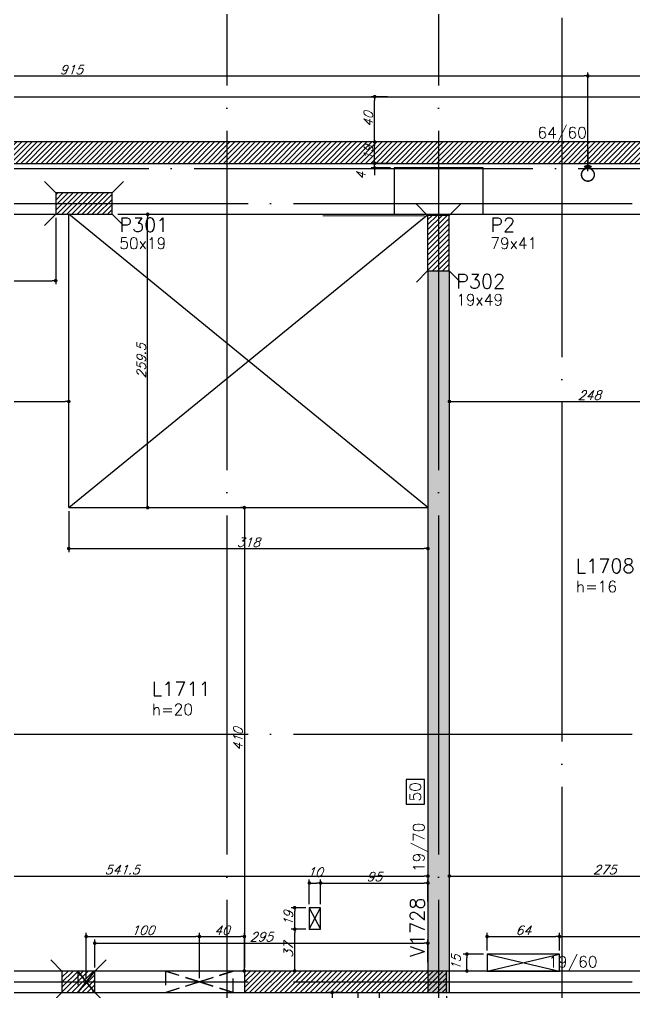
# Model space of a CAD drawing. Header units: millimetres. Extents: x -2368 to 4502, y -2283 to 2217.
# Drawn here: x -690 to -145, y 645 to 1506 of the extents above; entities that cross this region are included whole.
import ezdxf
from ezdxf.enums import TextEntityAlignment as Align

# ---------------------------------------------------------------- set-up
doc = ezdxf.new("R2010")
doc.units = ezdxf.units.MM
doc.header["$LTSCALE"] = 50
doc.linetypes.add('EIXO', pattern=[6.8, 6, -0.4, 0, -0.4])
doc.linetypes.add('HIDDEN', pattern=[0.375, 0.25, -0.125])
for name, color, linetype in [('242', 3, 'Continuous'), ('F-AUX-RED', 1, 'Continuous'), ('F-COTAS', 106, 'Continuous'), ('F-COTAS ANCORAGEM', 106, 'Continuous'), ('F-COTAS-FUROS', 50, 'Continuous'), ('F-COTAS-FUROS VIGA', 50, 'Continuous'), ('F-DESNIVEL-1', 254, 'Continuous'), ('F-EIXO', 12, 'EIXO'), ('F-FURO-PAREDE', 2, 'HIDDEN'), ('F-GANCHOS', 4, 'Continuous'), ('F-LAJES', 3, 'Continuous'), ('F-LAJES-DIM', 2, 'Continuous'), ('F-LAJES-NOME', 4, 'Continuous'), ('F-PILARES-DIM', 172, 'Continuous'), ('F-PILARES-HACH', 174, 'Continuous'), ('F-PILARES-M', 170, 'Continuous'), ('F-PILARES-N', 170, 'Continuous'), ('F-PILARES-NASCE', 4, 'Continuous'), ('F-PILARES-NOME', 170, 'Continuous'), ('F-TEXTO', 6, 'Continuous'), ('F-VIGAS', 3, 'Continuous'), ('F-VIGAS-DIM', 2, 'Continuous'), ('F-VIGAS-NOME', 4, 'Continuous'), ('F-VÃO', 1, 'Continuous')]:
    doc.layers.add(name, color=color, linetype=linetype)
doc.layers.add('ARQ-PIS-ESC', color=1, linetype='Continuous', lineweight=9)
doc.styles.add('CP-TEXT-INCL', font='romans.shx', dxfattribs={"oblique": 20})
doc.styles.add('MCP', font='romans.shx')
doc.styles.add('ROMANS', font='romans.shx')
doc.dimstyles.new('CP-COTAS-50', dxfattribs={"dimscale": 0.64, "dimtxt": 12.5, "dimasz": 5, "dimexe": 5, "dimexo": 5, "dimgap": 2.5, "dimtad": 1, "dimdec": 1, "dimdsep": 46, "dimtxsty": 'CP-TEXT-INCL', "dimblk1": 'DOT', "dimblk2": 'DOT', "dimsah": 1, "dimcen": 9, "dimclrd": 256, "dimclre": 256, "dimclrt": 256, "dimadec": 0, "dimazin": 0, "dimtfac": 1, "dimtdec": 1, "dimtmove": 2, "dimatfit": 3, "dimldrblk": 'DOT', "dimfxl": 5, "dimtolj": 1, "dimarcsym": 0})

# ---------------------------------------------------------------- blocks, each defined once
blk = doc.blocks.new('*U5')
at = {"layer": 'F-VIGAS-DIM', "color": 1}
blk.add_lwpolyline([(0, 0), (22, 0), (22, 16), (0, 16)], close=True, dxfattribs=at)
at = {"layer": 'F-VIGAS-DIM', "style": 'MCP'}
blk.add_attdef('DIM', text='', height=10, dxfattribs=at).set_placement((11, 8), align=Align.MIDDLE_CENTER)
blk = doc.blocks.new('*U13')
at = {"layer": 'F-EIXO'}
blk.add_line((0, 0), (4857.5, 0), dxfattribs=at)
at = {"layer": 'F-TEXTO', "style": 'ROMANS'}
blk.add_attdef('EIXO', text='', height=17.5, dxfattribs=at).set_placement((-28.21, 0), align=Align.MIDDLE_CENTER)
blk = doc.blocks.new('*U14')
at = {"layer": 'F-EIXO'}
blk.add_line((0, 0), (4945.5, 0), dxfattribs=at)
at = {"layer": 'F-TEXTO', "style": 'ROMANS'}
blk.add_attdef('EIXO', text='', height=17.5, dxfattribs=at).set_placement((-28.21, 0), align=Align.MIDDLE_CENTER)
blk = doc.blocks.new('*U21')
at = {"layer": 'F-EIXO'}
blk.add_line((0, 0), (0, -2728.58), dxfattribs=at)
at = {"layer": 'F-TEXTO', "style": 'ROMANS'}
blk.add_attdef('EIXO', text='', height=17.5, rotation=360, dxfattribs=at).set_placement((0, 28.21), align=Align.MIDDLE_CENTER)
blk = doc.blocks.new('*U22')
at = {"layer": 'F-EIXO'}
blk.add_line((0, 0), (0, -2828.58), dxfattribs=at)
at = {"layer": 'F-TEXTO', "style": 'ROMANS'}
blk.add_attdef('EIXO', text='', height=17.5, rotation=360, dxfattribs=at).set_placement((0, 28.21), align=Align.MIDDLE_CENTER)
blk = doc.blocks.new('_DOT')
at = {"color": 0, "linetype": 'ByBlock'}
blk.add_line((-0.5, 0), (-1, 0), dxfattribs=at)
at = {"color": 0, "linetype": 'ByBlock', "const_width": 0.5}
blk.add_lwpolyline([(-0.25, 0, 1), (0.25, 0, 1)], format="xyb", close=True, dxfattribs=at)
blk = doc.blocks.new('*D58')
at = {"layer": 'DEFPOINTS', "color": 0, "transparency": 16777216}
for p in [(-869.5, 748.47), (-328, 748.47), (-328, 748.47)]:
    blk.add_point(p, dxfattribs=at)
at = {"layer": 'F-COTAS', "lineweight": -2, "transparency": 16777216}
blk.add_line((-866.3, 748.47), (-331.2, 748.47), dxfattribs=at)
at = {"layer": 'F-COTAS', "lineweight": -2, "transparency": 16777216, "xscale": 3.2, "yscale": 3.2, "zscale": 3.2, "rotation": 180}
blk.add_blockref('_DOT', (-869.5, 748.47), dxfattribs=at)
at = {"layer": 'F-COTAS', "lineweight": -2, "transparency": 16777216, "xscale": 3.2, "yscale": 3.2, "zscale": 3.2}
blk.add_blockref('_DOT', (-328, 748.47), dxfattribs=at)
at = {"layer": 'F-COTAS', "transparency": 16777216, "insert": (-598.75, 754.07), "char_height": 8, "attachment_point": 5, "style": 'CP-TEXT-INCL'}
blk.add_mtext('\\A1;541.5', dxfattribs=at)
blk = doc.blocks.new('*D59')
at = {"layer": 'DEFPOINTS', "color": 0, "transparency": 16777216}
for p in [(-309, 748.47), (-34, 748.47), (-34, 748.47)]:
    blk.add_point(p, dxfattribs=at)
at = {"layer": 'F-COTAS', "lineweight": -2, "transparency": 16777216}
blk.add_line((-305.8, 748.47), (-37.2, 748.47), dxfattribs=at)
at = {"layer": 'F-COTAS', "lineweight": -2, "transparency": 16777216, "xscale": 3.2, "yscale": 3.2, "zscale": 3.2, "rotation": 180}
blk.add_blockref('_DOT', (-309, 748.47), dxfattribs=at)
at = {"layer": 'F-COTAS', "lineweight": -2, "transparency": 16777216, "xscale": 3.2, "yscale": 3.2, "zscale": 3.2}
blk.add_blockref('_DOT', (-34, 748.47), dxfattribs=at)
at = {"layer": 'F-COTAS', "transparency": 16777216, "insert": (-171.5, 754.07), "char_height": 8, "attachment_point": 5, "style": 'CP-TEXT-INCL'}
blk.add_mtext('\\A1;275', dxfattribs=at)
blk = doc.blocks.new('*D67')
at = {"layer": 'DEFPOINTS', "color": 0, "transparency": 16777216}
for p in [(-869.5, 1168.34), (-646, 1168.34), (-646, 1168.34)]:
    blk.add_point(p, dxfattribs=at)
at = {"layer": 'F-COTAS', "lineweight": -2, "transparency": 16777216}
blk.add_line((-866.3, 1168.34), (-649.2, 1168.34), dxfattribs=at)
at = {"layer": 'F-COTAS', "lineweight": -2, "transparency": 16777216, "xscale": 3.2, "yscale": 3.2, "zscale": 3.2, "rotation": 180}
blk.add_blockref('_DOT', (-869.5, 1168.34), dxfattribs=at)
at = {"layer": 'F-COTAS', "lineweight": -2, "transparency": 16777216, "xscale": 3.2, "yscale": 3.2, "zscale": 3.2}
blk.add_blockref('_DOT', (-646, 1168.34), dxfattribs=at)
at = {"layer": 'F-COTAS', "transparency": 16777216, "insert": (-757.75, 1173.94), "char_height": 8, "attachment_point": 5, "style": 'CP-TEXT-INCL'}
blk.add_mtext('\\A1;223.5', dxfattribs=at)
blk = doc.blocks.new('*D68')
at = {"layer": 'DEFPOINTS', "color": 0, "transparency": 16777216}
for p in [(-309, 1168.34), (-61, 1168.34), (-61, 1168.34)]:
    blk.add_point(p, dxfattribs=at)
at = {"layer": 'F-COTAS', "lineweight": -2, "transparency": 16777216}
blk.add_line((-305.8, 1168.34), (-64.2, 1168.34), dxfattribs=at)
at = {"layer": 'F-COTAS', "lineweight": -2, "transparency": 16777216, "xscale": 3.2, "yscale": 3.2, "zscale": 3.2, "rotation": 180}
blk.add_blockref('_DOT', (-309, 1168.34), dxfattribs=at)
at = {"layer": 'F-COTAS', "lineweight": -2, "transparency": 16777216, "xscale": 3.2, "yscale": 3.2, "zscale": 3.2}
blk.add_blockref('_DOT', (-61, 1168.34), dxfattribs=at)
at = {"layer": 'F-COTAS', "transparency": 16777216, "insert": (-185, 1173.94), "char_height": 8, "attachment_point": 5, "style": 'CP-TEXT-INCL'}
blk.add_mtext('\\A1;248', dxfattribs=at)
blk = doc.blocks.new('*D134')
at = {"layer": 'DEFPOINTS', "color": 0, "transparency": 16777216}
for p in [(-375.17, 1379), (-358, 1379), (-358, 1375)]:
    blk.add_point(p, dxfattribs=at)
at = {"layer": 'F-COTAS', "lineweight": -2, "transparency": 16777216}
for p, q in [((-361.2, 1379), (-378.37, 1379)), ((-375.17, 1382.2), (-375.17, 1385.4)), ((-375.17, 1375), (-375.17, 1379)), ((-361.2, 1375), (-378.37, 1375)), ((-375.17, 1371.8), (-375.17, 1368.6))]:
    blk.add_line(p, q, dxfattribs=at)
at = {"layer": 'F-COTAS', "lineweight": -2, "transparency": 16777216, "xscale": 3.2, "yscale": 3.2, "zscale": 3.2}
for p, rotation in [((-375.17, 1379), 270), ((-375.17, 1375), 90)]:
    blk.add_blockref('_DOT', p, dxfattribs=dict(at, rotation=rotation))
at = {"layer": 'F-COTAS', "transparency": 16777216, "insert": (-387.17, 1367.86), "char_height": 8, "attachment_point": 5, "rotation": 90, "style": 'CP-TEXT-INCL'}
blk.add_mtext('\\A1;4', dxfattribs=at)
blk = doc.blocks.new('*D135')
at = {"layer": 'DEFPOINTS', "color": 0, "transparency": 16777216}
for p in [(-375.17, 1398), (-366.11, 1398), (-366.11, 1379)]:
    blk.add_point(p, dxfattribs=at)
at = {"layer": 'F-COTAS', "lineweight": -2, "transparency": 16777216}
for p, q in [((-369.31, 1398), (-378.37, 1398)), ((-375.17, 1382.2), (-375.17, 1394.8)), ((-369.31, 1379), (-378.37, 1379))]:
    blk.add_line(p, q, dxfattribs=at)
at = {"layer": 'F-COTAS', "lineweight": -2, "transparency": 16777216, "xscale": 3.2, "yscale": 3.2, "zscale": 3.2}
for p, rotation in [((-375.17, 1398), 90), ((-375.17, 1379), 270)]:
    blk.add_blockref('_DOT', p, dxfattribs=dict(at, rotation=rotation))
at = {"layer": 'F-COTAS', "transparency": 16777216, "insert": (-380.77, 1388.5), "char_height": 8, "attachment_point": 5, "rotation": 90, "style": 'CP-TEXT-INCL'}
blk.add_mtext('\\A1;19', dxfattribs=at)
blk = doc.blocks.new('*D136')
at = {"layer": 'DEFPOINTS', "color": 0, "transparency": 16777216}
for p in [(-375.17, 1438), (-360.61, 1438), (-360.61, 1398)]:
    blk.add_point(p, dxfattribs=at)
at = {"layer": 'F-COTAS', "lineweight": -2, "transparency": 16777216}
for p, q in [((-363.81, 1438), (-378.37, 1438)), ((-375.17, 1401.2), (-375.17, 1434.8)), ((-363.81, 1398), (-378.37, 1398))]:
    blk.add_line(p, q, dxfattribs=at)
at = {"layer": 'F-COTAS', "lineweight": -2, "transparency": 16777216, "xscale": 3.2, "yscale": 3.2, "zscale": 3.2}
for p, rotation in [((-375.17, 1438), 90), ((-375.17, 1398), 270)]:
    blk.add_blockref('_DOT', p, dxfattribs=dict(at, rotation=rotation))
at = {"layer": 'F-COTAS', "transparency": 16777216, "insert": (-380.77, 1418), "char_height": 8, "attachment_point": 5, "rotation": 90, "style": 'CP-TEXT-INCL'}
blk.add_mtext('\\A1;40', dxfattribs=at)
blk = doc.blocks.new('*D143')
at = {"layer": 'DEFPOINTS', "color": 0, "transparency": 16777216}
for p in [(-489.01, 1074.5), (-490.5, 664.5), (-489.01, 664.5)]:
    blk.add_point(p, dxfattribs=at)
at = {"layer": 'F-COTAS', "lineweight": -2, "transparency": 16777216}
for p, q in [((-492.21, 1074.5), (-493.7, 1074.5)), ((-490.5, 1071.3), (-490.5, 667.7)), ((-492.21, 664.5), (-493.7, 664.5))]:
    blk.add_line(p, q, dxfattribs=at)
at = {"layer": 'F-COTAS', "lineweight": -2, "transparency": 16777216, "xscale": 3.2, "yscale": 3.2, "zscale": 3.2}
for p, rotation in [((-490.5, 1074.5), 90), ((-490.5, 664.5), 270)]:
    blk.add_blockref('_DOT', p, dxfattribs=dict(at, rotation=rotation))
at = {"layer": 'F-COTAS', "transparency": 16777216, "insert": (-496.1, 869.5), "char_height": 8, "attachment_point": 5, "rotation": 90, "style": 'CP-TEXT-INCL'}
blk.add_mtext('\\A1;410', dxfattribs=at)
blk = doc.blocks.new('*D144')
at = {"layer": 'DEFPOINTS', "color": 0, "transparency": 16777216}
for p in [(-657.5, 1334), (-869.5, 1284.03), (-657.5, 1275.24)]:
    blk.add_point(p, dxfattribs=at)
at = {"layer": 'F-COTAS', "lineweight": -2, "transparency": 16777216}
for p, q in [((-657.5, 1330.8), (-657.5, 1272.04)), ((-869.5, 1280.83), (-869.5, 1272.04)), ((-866.3, 1275.24), (-660.7, 1275.24))]:
    blk.add_line(p, q, dxfattribs=at)
at = {"layer": 'F-COTAS', "lineweight": -2, "transparency": 16777216, "xscale": 3.2, "yscale": 3.2, "zscale": 3.2, "rotation": 180}
blk.add_blockref('_DOT', (-869.5, 1275.24), dxfattribs=at)
at = {"layer": 'F-COTAS', "lineweight": -2, "transparency": 16777216, "xscale": 3.2, "yscale": 3.2, "zscale": 3.2}
blk.add_blockref('_DOT', (-657.5, 1275.24), dxfattribs=at)
at = {"layer": 'F-COTAS', "transparency": 16777216, "insert": (-763.5, 1280.84), "char_height": 8, "attachment_point": 5, "style": 'CP-TEXT-INCL'}
blk.add_mtext('\\A1;212', dxfattribs=at)
blk = doc.blocks.new('*D179')
at = {"layer": 'DEFPOINTS', "color": 0, "transparency": 16777216}
for p in [(-371, 639.86), (-311.5, 645.5), (-311.5, 615.52)]:
    blk.add_point(p, dxfattribs=at)
at = {"layer": 'F-COTAS', "lineweight": -2, "transparency": 16777216}
for p, q in [((-311.5, 642.3), (-311.5, 612.32)), ((-371, 636.66), (-371, 612.32)), ((-367.8, 615.52), (-314.7, 615.52))]:
    blk.add_line(p, q, dxfattribs=at)
at = {"layer": 'F-COTAS', "lineweight": -2, "transparency": 16777216, "xscale": 3.2, "yscale": 3.2, "zscale": 3.2, "rotation": 180}
blk.add_blockref('_DOT', (-371, 615.52), dxfattribs=at)
at = {"layer": 'F-COTAS', "lineweight": -2, "transparency": 16777216, "xscale": 3.2, "yscale": 3.2, "zscale": 3.2}
blk.add_blockref('_DOT', (-311.5, 615.52), dxfattribs=at)
at = {"layer": 'F-COTAS', "transparency": 16777216, "insert": (-341.25, 621.12), "char_height": 8, "attachment_point": 5, "style": 'CP-TEXT-INCL'}
blk.add_mtext('\\A1;59.5', dxfattribs=at)
blk = doc.blocks.new('*D192')
at = {"layer": 'DEFPOINTS', "color": 0, "transparency": 16777216}
for p in [(2835, 1741.136394), (2835, 1624.5), (-1200, 1438)]:
    blk.add_point(p, dxfattribs=at)
at = {"layer": 'F-COTAS', "lineweight": -2, "transparency": 16777216}
for p, q in [((-1200, 1441.2), (-1200, 1744.336394)), ((-1196.8, 1741.136394), (2831.8, 1741.136394)), ((2835, 1627.7), (2835, 1744.336394))]:
    blk.add_line(p, q, dxfattribs=at)
at = {"layer": 'F-COTAS', "lineweight": -2, "transparency": 16777216, "xscale": 3.2, "yscale": 3.2, "zscale": 3.2, "rotation": 180}
blk.add_blockref('_DOT', (-1200, 1741.136394), dxfattribs=at)
at = {"layer": 'F-COTAS', "lineweight": -2, "transparency": 16777216, "xscale": 3.2, "yscale": 3.2, "zscale": 3.2}
blk.add_blockref('_DOT', (2835, 1741.136394), dxfattribs=at)
at = {"layer": 'F-COTAS', "transparency": 16777216, "insert": (817.5, 1746.736394), "char_height": 8, "attachment_point": 5, "style": 'CP-TEXT-INCL'}
blk.add_mtext('\\A1;4035', dxfattribs=at)
blk = doc.blocks.new('*D262')
at = {"layer": 'DEFPOINTS', "color": 0, "transparency": 16777216}
for p in [(-605.76, 1334), (-576.12, 1334), (-605.76, 1074.5)]:
    blk.add_point(p, dxfattribs=at)
at = {"layer": 'F-COTAS', "lineweight": -2, "transparency": 16777216}
for p, q in [((-602.56, 1334), (-572.92, 1334)), ((-576.12, 1077.7), (-576.12, 1330.8)), ((-602.56, 1074.5), (-572.92, 1074.5))]:
    blk.add_line(p, q, dxfattribs=at)
at = {"layer": 'F-COTAS', "lineweight": -2, "transparency": 16777216, "xscale": 3.2, "yscale": 3.2, "zscale": 3.2}
for p, rotation in [((-576.12, 1334), 90), ((-576.12, 1074.5), 270)]:
    blk.add_blockref('_DOT', p, dxfattribs=dict(at, rotation=rotation))
at = {"layer": 'F-COTAS', "transparency": 16777216, "insert": (-581.72, 1204.25), "char_height": 8, "attachment_point": 5, "rotation": 90, "style": 'CP-TEXT-INCL'}
blk.add_mtext('\\A1;259.5', dxfattribs=at)
blk = doc.blocks.new('*D267')
at = {"layer": 'DEFPOINTS', "color": 0, "transparency": 16777216}
for p in [(-328, 689.12), (-623, 664.5), (-328, 669.12)]:
    blk.add_point(p, dxfattribs=at)
at = {"layer": 'F-COTAS', "lineweight": -2, "transparency": 16777216}
for p, q in [((-623, 667.7), (-623, 692.32)), ((-619.8, 689.12), (-331.2, 689.12)), ((-328, 672.32), (-328, 692.32))]:
    blk.add_line(p, q, dxfattribs=at)
at = {"layer": 'F-COTAS', "lineweight": -2, "transparency": 16777216, "xscale": 3.2, "yscale": 3.2, "zscale": 3.2, "rotation": 180}
blk.add_blockref('_DOT', (-623, 689.12), dxfattribs=at)
at = {"layer": 'F-COTAS', "lineweight": -2, "transparency": 16777216, "xscale": 3.2, "yscale": 3.2, "zscale": 3.2}
blk.add_blockref('_DOT', (-328, 689.12), dxfattribs=at)
at = {"layer": 'F-COTAS', "transparency": 16777216, "insert": (-475.5, 694.72), "char_height": 8, "attachment_point": 5, "style": 'CP-TEXT-INCL'}
blk.add_mtext('\\A1;295', dxfattribs=at)
blk = doc.blocks.new('*D269')
at = {"layer": 'DEFPOINTS', "color": 0, "transparency": 16777216}
for p in [(-646, 1074.5), (-328, 1053.45), (-328, 1038.24)]:
    blk.add_point(p, dxfattribs=at)
at = {"layer": 'F-COTAS', "lineweight": -2, "transparency": 16777216}
for p, q in [((-646, 1071.3), (-646, 1035.04)), ((-328, 1050.25), (-328, 1035.04)), ((-642.8, 1038.24), (-331.2, 1038.24))]:
    blk.add_line(p, q, dxfattribs=at)
at = {"layer": 'F-COTAS', "lineweight": -2, "transparency": 16777216, "xscale": 3.2, "yscale": 3.2, "zscale": 3.2, "rotation": 180}
blk.add_blockref('_DOT', (-646, 1038.24), dxfattribs=at)
at = {"layer": 'F-COTAS', "lineweight": -2, "transparency": 16777216, "xscale": 3.2, "yscale": 3.2, "zscale": 3.2}
blk.add_blockref('_DOT', (-328, 1038.24), dxfattribs=at)
at = {"layer": 'F-COTAS', "transparency": 16777216, "insert": (-487, 1043.84), "char_height": 8, "attachment_point": 5, "style": 'CP-TEXT-INCL'}
blk.add_mtext('\\A1;318', dxfattribs=at)
blk = doc.blocks.new('*U291')
at = {"layer": 'F-VÃO'}
for p, q in [((0, 0), (64, 15)), ((0, 15), (64, 0))]:
    blk.add_line(p, q, dxfattribs=at)
at = {"layer": 'F-VÃO', "color": 3}
blk.add_lwpolyline([(0, 0), (64, 0), (64, 15), (0, 15)], close=True, dxfattribs=at)
blk = doc.blocks.new('*D339')
at = {"layer": 'DEFPOINTS', "color": 0, "transparency": 16777216}
for p in [(-211.54, 695), (-275.54, 679.5), (-211.54, 679.5)]:
    blk.add_point(p, dxfattribs=at)
at = {"layer": 'F-COTAS-FUROS', "lineweight": -2, "transparency": 16777216}
for p, q in [((-275.54, 682.7), (-275.54, 698.2)), ((-211.54, 682.7), (-211.54, 698.2)), ((-272.34, 695), (-214.74, 695))]:
    blk.add_line(p, q, dxfattribs=at)
at = {"layer": 'F-COTAS-FUROS', "lineweight": -2, "transparency": 16777216, "xscale": 3.2, "yscale": 3.2, "zscale": 3.2, "rotation": 180}
blk.add_blockref('_DOT', (-275.54, 695), dxfattribs=at)
at = {"layer": 'F-COTAS-FUROS', "lineweight": -2, "transparency": 16777216, "xscale": 3.2, "yscale": 3.2, "zscale": 3.2}
blk.add_blockref('_DOT', (-211.54, 695), dxfattribs=at)
at = {"layer": 'F-COTAS-FUROS', "transparency": 16777216, "insert": (-243.54, 700.6), "char_height": 8, "attachment_point": 5, "style": 'CP-TEXT-INCL'}
blk.add_mtext('\\A1;64', dxfattribs=at)
blk = doc.blocks.new('*D340')
at = {"layer": 'DEFPOINTS', "color": 0, "transparency": 16777216}
for p in [(-34, 695), (-211.54, 679.5), (-34, 676.62)]:
    blk.add_point(p, dxfattribs=at)
at = {"layer": 'F-COTAS-FUROS', "lineweight": -2, "transparency": 16777216}
for p, q in [((-211.54, 682.7), (-211.54, 698.2)), ((-34, 679.82), (-34, 698.2)), ((-208.34, 695), (-37.2, 695))]:
    blk.add_line(p, q, dxfattribs=at)
at = {"layer": 'F-COTAS-FUROS', "lineweight": -2, "transparency": 16777216, "xscale": 3.2, "yscale": 3.2, "zscale": 3.2, "rotation": 180}
blk.add_blockref('_DOT', (-211.54, 695), dxfattribs=at)
at = {"layer": 'F-COTAS-FUROS', "lineweight": -2, "transparency": 16777216, "xscale": 3.2, "yscale": 3.2, "zscale": 3.2}
blk.add_blockref('_DOT', (-34, 695), dxfattribs=at)
at = {"layer": 'F-COTAS-FUROS', "transparency": 16777216, "insert": (-122.77, 700.6), "char_height": 8, "attachment_point": 5, "style": 'CP-TEXT-INCL'}
blk.add_mtext('\\A1;177.5', dxfattribs=at)
blk = doc.blocks.new('*D341')
at = {"layer": 'DEFPOINTS', "color": 0, "transparency": 16777216}
for p in [(-293.48, 679.5), (-275.54, 679.5), (-281.84, 664.5)]:
    blk.add_point(p, dxfattribs=at)
at = {"layer": 'F-COTAS-FUROS', "lineweight": -2, "transparency": 16777216}
for p, q in [((-278.74, 679.5), (-296.68, 679.5)), ((-293.48, 667.7), (-293.48, 676.3)), ((-285.04, 664.5), (-296.68, 664.5))]:
    blk.add_line(p, q, dxfattribs=at)
at = {"layer": 'F-COTAS-FUROS', "lineweight": -2, "transparency": 16777216, "xscale": 3.2, "yscale": 3.2, "zscale": 3.2}
for p, rotation in [((-293.48, 679.5), 90), ((-293.48, 664.5), 270)]:
    blk.add_blockref('_DOT', p, dxfattribs=dict(at, rotation=rotation))
at = {"layer": 'F-COTAS-FUROS', "transparency": 16777216, "insert": (-303.08, 672), "char_height": 8, "attachment_point": 5, "rotation": 90, "style": 'CP-TEXT-INCL'}
blk.add_mtext('\\A1;15', dxfattribs=at)
blk = doc.blocks.new('*U369')
at = {"layer": 'F-VÃO'}
for p, q in [((0, 0), (10, 19)), ((0, 19), (10, 0))]:
    blk.add_line(p, q, dxfattribs=at)
at = {"layer": 'F-VÃO', "color": 3}
blk.add_lwpolyline([(0, 0), (10, 0), (10, 19), (0, 19)], close=True, dxfattribs=at)
blk = doc.blocks.new('*D388')
at = {"layer": 'DEFPOINTS', "color": 0, "transparency": 16777216}
for p in [(-445.91, 701.5), (-433, 701.5), (-428.87, 664.5)]:
    blk.add_point(p, dxfattribs=at)
at = {"layer": 'F-COTAS-FUROS', "lineweight": -2, "transparency": 16777216}
for p, q in [((-436.2, 701.5), (-449.11, 701.5)), ((-445.91, 667.7), (-445.91, 698.3)), ((-432.07, 664.5), (-449.11, 664.5))]:
    blk.add_line(p, q, dxfattribs=at)
at = {"layer": 'F-COTAS-FUROS', "lineweight": -2, "transparency": 16777216, "xscale": 3.2, "yscale": 3.2, "zscale": 3.2}
for p, rotation in [((-445.91, 701.5), 90), ((-445.91, 664.5), 270)]:
    blk.add_blockref('_DOT', p, dxfattribs=dict(at, rotation=rotation))
at = {"layer": 'F-COTAS-FUROS', "transparency": 16777216, "insert": (-451.51, 683), "char_height": 8, "attachment_point": 5, "rotation": 90, "style": 'CP-TEXT-INCL'}
blk.add_mtext('\\A1;37', dxfattribs=at)
blk = doc.blocks.new('*D389')
at = {"layer": 'DEFPOINTS', "color": 0, "transparency": 16777216}
for p in [(-445.91, 720.5), (-433, 720.5), (-433, 701.5)]:
    blk.add_point(p, dxfattribs=at)
at = {"layer": 'F-COTAS-FUROS', "lineweight": -2, "transparency": 16777216}
for p, q in [((-436.2, 720.5), (-449.11, 720.5)), ((-445.91, 704.7), (-445.91, 717.3)), ((-436.2, 701.5), (-449.11, 701.5))]:
    blk.add_line(p, q, dxfattribs=at)
at = {"layer": 'F-COTAS-FUROS', "lineweight": -2, "transparency": 16777216, "xscale": 3.2, "yscale": 3.2, "zscale": 3.2}
for p, rotation in [((-445.91, 720.5), 90), ((-445.91, 701.5), 270)]:
    blk.add_blockref('_DOT', p, dxfattribs=dict(at, rotation=rotation))
at = {"layer": 'F-COTAS-FUROS', "transparency": 16777216, "insert": (-451.51, 711), "char_height": 8, "attachment_point": 5, "rotation": 90, "style": 'CP-TEXT-INCL'}
blk.add_mtext('\\A1;19', dxfattribs=at)
blk = doc.blocks.new('*D390')
at = {"layer": 'DEFPOINTS', "color": 0, "transparency": 16777216}
for p in [(-423, 742.34), (-433, 720.5), (-423, 720.5)]:
    blk.add_point(p, dxfattribs=at)
at = {"layer": 'F-COTAS-FUROS', "lineweight": -2, "transparency": 16777216}
for p, q in [((-433, 723.7), (-433, 745.54)), ((-429.8, 742.34), (-426.2, 742.34)), ((-423, 723.7), (-423, 745.54))]:
    blk.add_line(p, q, dxfattribs=at)
at = {"layer": 'F-COTAS-FUROS', "lineweight": -2, "transparency": 16777216, "xscale": 3.2, "yscale": 3.2, "zscale": 3.2, "rotation": 180}
blk.add_blockref('_DOT', (-433, 742.34), dxfattribs=at)
at = {"layer": 'F-COTAS-FUROS', "lineweight": -2, "transparency": 16777216, "xscale": 3.2, "yscale": 3.2, "zscale": 3.2}
blk.add_blockref('_DOT', (-423, 742.34), dxfattribs=at)
at = {"layer": 'F-COTAS-FUROS', "transparency": 16777216, "insert": (-428, 751.94), "char_height": 8, "attachment_point": 5, "style": 'CP-TEXT-INCL'}
blk.add_mtext('\\A1;10', dxfattribs=at)
blk = doc.blocks.new('*D391')
at = {"layer": 'DEFPOINTS', "color": 0, "transparency": 16777216}
for p in [(-328, 742.34), (-423, 720.5), (-328, 722.86)]:
    blk.add_point(p, dxfattribs=at)
at = {"layer": 'F-COTAS-FUROS', "lineweight": -2, "transparency": 16777216}
for p, q in [((-423, 723.7), (-423, 745.54)), ((-419.8, 742.34), (-331.2, 742.34)), ((-328, 726.06), (-328, 745.54))]:
    blk.add_line(p, q, dxfattribs=at)
at = {"layer": 'F-COTAS-FUROS', "lineweight": -2, "transparency": 16777216, "xscale": 3.2, "yscale": 3.2, "zscale": 3.2, "rotation": 180}
blk.add_blockref('_DOT', (-423, 742.34), dxfattribs=at)
at = {"layer": 'F-COTAS-FUROS', "lineweight": -2, "transparency": 16777216, "xscale": 3.2, "yscale": 3.2, "zscale": 3.2}
blk.add_blockref('_DOT', (-328, 742.34), dxfattribs=at)
at = {"layer": 'F-COTAS-FUROS', "transparency": 16777216, "insert": (-375.5, 747.94), "char_height": 8, "attachment_point": 5, "style": 'CP-TEXT-INCL'}
blk.add_mtext('\\A1;95', dxfattribs=at)
blk = doc.blocks.new('*D430')
at = {"layer": 'DEFPOINTS', "color": 0, "linetype": 'Continuous', "transparency": 16777216}
for p in [(-530.35, 695), (-630.5, 655), (-530.35, 655)]:
    blk.add_point(p, dxfattribs=at)
at = {"layer": 'F-COTAS-FUROS VIGA', "linetype": 'Continuous', "lineweight": -2, "transparency": 16777216}
for p, q in [((-630.5, 658.2), (-630.5, 698.2)), ((-530.35, 658.2), (-530.35, 698.2)), ((-627.3, 695), (-533.55, 695))]:
    blk.add_line(p, q, dxfattribs=at)
at = {"layer": 'F-COTAS-FUROS VIGA', "linetype": 'Continuous', "lineweight": -2, "transparency": 16777216, "xscale": 3.2, "yscale": 3.2, "zscale": 3.2, "rotation": 180}
blk.add_blockref('_DOT', (-630.5, 695), dxfattribs=at)
at = {"layer": 'F-COTAS-FUROS VIGA', "linetype": 'Continuous', "lineweight": -2, "transparency": 16777216, "xscale": 3.2, "yscale": 3.2, "zscale": 3.2}
blk.add_blockref('_DOT', (-530.35, 695), dxfattribs=at)
at = {"layer": 'F-COTAS-FUROS VIGA', "linetype": 'Continuous', "transparency": 16777216, "insert": (-580.43, 700.6), "char_height": 8, "attachment_point": 5, "style": 'CP-TEXT-INCL'}
blk.add_mtext('\\A1;100', dxfattribs=at)
blk = doc.blocks.new('*D431')
at = {"layer": 'DEFPOINTS', "color": 0, "linetype": 'Continuous', "transparency": 16777216}
for p in [(-490.5, 695), (-490.5, 664.5), (-530.35, 655)]:
    blk.add_point(p, dxfattribs=at)
at = {"layer": 'F-COTAS-FUROS VIGA', "linetype": 'Continuous', "lineweight": -2, "transparency": 16777216}
for p, q in [((-530.35, 658.2), (-530.35, 698.2)), ((-490.5, 667.7), (-490.5, 698.2)), ((-527.15, 695), (-493.7, 695))]:
    blk.add_line(p, q, dxfattribs=at)
at = {"layer": 'F-COTAS-FUROS VIGA', "linetype": 'Continuous', "lineweight": -2, "transparency": 16777216, "xscale": 3.2, "yscale": 3.2, "zscale": 3.2, "rotation": 180}
blk.add_blockref('_DOT', (-530.35, 695), dxfattribs=at)
at = {"layer": 'F-COTAS-FUROS VIGA', "linetype": 'Continuous', "lineweight": -2, "transparency": 16777216, "xscale": 3.2, "yscale": 3.2, "zscale": 3.2}
blk.add_blockref('_DOT', (-490.5, 695), dxfattribs=at)
at = {"layer": 'F-COTAS-FUROS VIGA', "linetype": 'Continuous', "transparency": 16777216, "insert": (-510.43, 700.6), "char_height": 8, "attachment_point": 5, "style": 'CP-TEXT-INCL'}
blk.add_mtext('\\A1;40', dxfattribs=at)
blk = doc.blocks.new('*D432')
at = {"layer": 'DEFPOINTS', "color": 0, "linetype": 'Continuous', "transparency": 16777216}
for p in [(-401, 645.5), (-412.77, 587.62), (-380.5, 587.62)]:
    blk.add_point(p, dxfattribs=at)
at = {"layer": 'F-COTAS-FUROS VIGA', "linetype": 'Continuous', "lineweight": -2, "transparency": 16777216}
for p, q in [((-404.2, 645.5), (-415.97, 645.5)), ((-412.77, 642.3), (-412.77, 590.82)), ((-383.7, 587.62), (-415.97, 587.62))]:
    blk.add_line(p, q, dxfattribs=at)
at = {"layer": 'F-COTAS-FUROS VIGA', "linetype": 'Continuous', "lineweight": -2, "transparency": 16777216, "xscale": 3.2, "yscale": 3.2, "zscale": 3.2}
for p, rotation in [((-412.77, 645.5), 90), ((-412.77, 587.62), 270)]:
    blk.add_blockref('_DOT', p, dxfattribs=dict(at, rotation=rotation))
at = {"layer": 'F-COTAS-FUROS VIGA', "linetype": 'Continuous', "transparency": 16777216, "insert": (-418.37, 616.56), "char_height": 8, "attachment_point": 5, "rotation": 90, "style": 'CP-TEXT-INCL'}
blk.add_mtext('\\A1;58', dxfattribs=at)
blk = doc.blocks.new('PB-ANC_VISTA')
at = {"layer": 'F-GANCHOS'}
h = blk.add_hatch(color=256, dxfattribs=at)
edge = h.paths.add_edge_path()
edge.add_ellipse((0, 0.0049), major_axis=(-0.0142, 0), ratio=0.343552, start_angle=169.9855, end_angle=230.0718, ccw=False)
edge.add_spline(control_points=[(0.0126, 0.0027), (0.0118, 0.0035), (0.0109, 0.0039), (0.0094, 0.0046), (0.0089, 0.0048), (0.0084, 0.0049)], knot_values=[3.709013, 3.709013, 3.709013, 3.709013, 3.826962, 3.826962, 3.975536, 3.975536, 3.975536, 3.975536], degree=3, periodic=0)
edge.add_spline(control_points=[(0.0084, 0.0049), (0.0083, 0.005), (0.0082, 0.005), (0.0075, 0.0052), (0.0068, 0.0054), (0.0054, 0.0056), (0.0046, 0.0057), (0.0025, 0.006), (0.001, 0.006), (-0.0019, 0.006), (-0.0033, 0.0059), (-0.006, 0.0055), (-0.0072, 0.0053), (-0.0083, 0.005), (-0.0084, 0.0049), (-0.0084, 0.0049)], knot_values=[3.975536, 3.975536, 3.975536, 3.975536, 4.020815, 4.020815, 4.214669, 4.214669, 4.408523, 4.408523, 4.746248, 4.746248, 5.083972, 5.083972, 5.421697, 5.421697, 5.450325, 5.450325, 5.450325, 5.450325], degree=3, periodic=0)
edge.add_spline(control_points=[(-0.0084, 0.0049), (-0.009, 0.0047), (-0.0094, 0.0046), (-0.0101, 0.0043), (-0.0109, 0.004), (-0.0119, 0.0031), (-0.0123, 0.0028), (-0.0125, 0.0026)], knot_values=[5.450325, 5.450325, 5.450325, 5.450325, 5.63804, 5.63804, 5.767465, 5.767465, 5.83324, 5.83324, 5.83324, 5.83324], degree=3, periodic=0)
edge.add_ellipse((0, 0.0049), major_axis=(-0.0142, 0), ratio=0.343552, start_angle=309.9282, end_angle=370.4433, ccw=False)
edge.add_arc((0, 0.0406), 0.0312, 262.7795, 270)
edge.add_arc((0, 0.0406), 0.0312, 270, 277.2205)
edge = h.paths.add_edge_path()
edge.add_spline(control_points=[(-0.0084, 0.0049), (-0.0081, 0.0048), (-0.0077, 0.0047), (-0.0062, 0.0044), (-0.0049, 0.0042), (-0.0022, 0.0039), (-0.0008, 0.0039), (0.0023, 0.0039), (0.0039, 0.004), (0.0065, 0.0044), (0.0076, 0.0047), (0.0084, 0.0049)], knot_values=[0.872578, 0.872578, 0.872578, 0.872578, 0.983497, 0.983497, 1.300773, 1.300773, 1.618048, 1.618048, 1.991026, 1.991026, 2.268927, 2.268927, 2.268927, 2.268927], degree=3, periodic=0)
edge.add_spline(control_points=[(0.0084, 0.0049), (0.0089, 0.0048), (0.0094, 0.0046), (0.0109, 0.0039), (0.0118, 0.0035), (0.0126, 0.0027)], knot_values=[3.709013, 3.709013, 3.709013, 3.709013, 3.857587, 3.857587, 3.975536, 3.975536, 3.975536, 3.975536], degree=3, periodic=0)
edge.add_ellipse((0, 0.0049), major_axis=(-0.0142, 0), ratio=0.343552, start_angle=10.4433, end_angle=169.9855, ccw=False)
edge.add_spline(control_points=[(-0.0125, 0.0026), (-0.0123, 0.0028), (-0.0119, 0.0031), (-0.0109, 0.004), (-0.0101, 0.0043), (-0.0094, 0.0046), (-0.009, 0.0047), (-0.0084, 0.0049)], knot_values=[5.450325, 5.450325, 5.450325, 5.450325, 5.5161, 5.5161, 5.645525, 5.645525, 5.83324, 5.83324, 5.83324, 5.83324], degree=3, periodic=0)
blk.add_line((0.0031, 0.0093), (-0.0031, 0.0093), dxfattribs=at)
at = {"layer": 'F-GANCHOS', "const_width": 0.00625}
blk.add_lwpolyline([(-0.0005, 0.0121, -1), (-0.0005, 0.0683, -1)], format="xyb", close=True, dxfattribs=at)
blk.add_lwpolyline([(-0.0005, -0.0757), (-0.0005, 0.0098)], dxfattribs=at)
at = {"layer": 'F-GANCHOS'}
blk.add_ellipse((0, 0.0049), major_axis=(-0.0142, 0), ratio=0.343552, dxfattribs=at)
for points, knots in [([(0.0126, 0.0027), (0.0118, 0.0035), (0.0109, 0.0039), (0.0091, 0.0047), (0.0086, 0.0049), (0.0075, 0.0052), (0.0068, 0.0054), (0.0054, 0.0056), (0.0046, 0.0057), (0.0025, 0.006), (0.001, 0.006), (-0.0019, 0.006), (-0.0033, 0.0059), (-0.006, 0.0055), (-0.0072, 0.0053), (-0.0088, 0.0048), (-0.0094, 0.0046), (-0.0101, 0.0043), (-0.0109, 0.004), (-0.0119, 0.0031), (-0.0123, 0.0028), (-0.0125, 0.0026)], [3.709013, 3.709013, 3.709013, 3.709013, 3.826962, 3.826962, 4.020815, 4.020815, 4.214669, 4.214669, 4.408523, 4.408523, 4.746248, 4.746248, 5.083972, 5.083972, 5.421697, 5.421697, 5.63804, 5.63804, 5.767465, 5.767465, 5.83324, 5.83324, 5.83324, 5.83324]), ([(-0.0084, 0.0049), (-0.0081, 0.0048), (-0.0077, 0.0047), (-0.0062, 0.0044), (-0.0049, 0.0042), (-0.0022, 0.0039), (-0.0008, 0.0039), (0.0023, 0.0039), (0.0039, 0.004), (0.0065, 0.0044), (0.0076, 0.0047), (0.0084, 0.0049)], [0.872578, 0.872578, 0.872578, 0.872578, 0.983497, 0.983497, 1.300773, 1.300773, 1.618048, 1.618048, 1.991026, 1.991026, 2.268927, 2.268927, 2.268927, 2.268927])]:
    blk.add_open_spline(points, degree=3, knots=knots, dxfattribs=at)
blk = doc.blocks.new('*U463')
at = {"layer": 'F-GANCHOS', "xscale": 203.1746031736276, "yscale": 203.1746031736276, "zscale": 203.1746031736276}
blk.add_blockref('PB-ANC_VISTA', (6.25, 78.8), dxfattribs=at)
blk = doc.blocks.new('*D519')
at = {"layer": 'DEFPOINTS', "color": 0, "transparency": 16777216}
for p in [(-186.35, 1456.34), (-1101.1, 1369), (-186.35, 1369)]:
    blk.add_point(p, dxfattribs=at)
at = {"layer": 'F-COTAS ANCORAGEM', "lineweight": -2, "transparency": 16777216}
for p, q in [((-1101.1, 1372.2), (-1101.1, 1459.54)), ((-1097.9, 1456.34), (-189.55, 1456.34)), ((-186.35, 1372.2), (-186.35, 1459.54))]:
    blk.add_line(p, q, dxfattribs=at)
at = {"layer": 'F-COTAS ANCORAGEM', "lineweight": -2, "transparency": 16777216, "xscale": 3.2, "yscale": 3.2, "zscale": 3.2, "rotation": 180}
blk.add_blockref('_DOT', (-1101.1, 1456.34), dxfattribs=at)
at = {"layer": 'F-COTAS ANCORAGEM', "lineweight": -2, "transparency": 16777216, "xscale": 3.2, "yscale": 3.2, "zscale": 3.2}
blk.add_blockref('_DOT', (-186.35, 1456.34), dxfattribs=at)
at = {"layer": 'F-COTAS ANCORAGEM', "transparency": 16777216, "insert": (-643.73, 1461.94), "char_height": 8, "attachment_point": 5, "style": 'CP-TEXT-INCL'}
blk.add_mtext('\\A1;915', dxfattribs=at)
blk = doc.blocks.new('*D520')
at = {"layer": 'DEFPOINTS', "color": 0, "transparency": 16777216}
for p in [(53.65, 1456.34), (-186.35, 1369), (53.65, 1369)]:
    blk.add_point(p, dxfattribs=at)
at = {"layer": 'F-COTAS ANCORAGEM', "lineweight": -2, "transparency": 16777216}
for p, q in [((-186.35, 1372.2), (-186.35, 1459.54)), ((-183.15, 1456.34), (50.45, 1456.34)), ((53.65, 1372.2), (53.65, 1459.54))]:
    blk.add_line(p, q, dxfattribs=at)
at = {"layer": 'F-COTAS ANCORAGEM', "lineweight": -2, "transparency": 16777216, "xscale": 3.2, "yscale": 3.2, "zscale": 3.2, "rotation": 180}
blk.add_blockref('_DOT', (-186.35, 1456.34), dxfattribs=at)
at = {"layer": 'F-COTAS ANCORAGEM', "lineweight": -2, "transparency": 16777216, "xscale": 3.2, "yscale": 3.2, "zscale": 3.2}
blk.add_blockref('_DOT', (53.65, 1456.34), dxfattribs=at)
at = {"layer": 'F-COTAS ANCORAGEM', "transparency": 16777216, "insert": (-66.35, 1461.94), "char_height": 8, "attachment_point": 5, "style": 'CP-TEXT-INCL'}
blk.add_mtext('\\A1;240', dxfattribs=at)

msp = doc.modelspace()

# ---------------------------------------------------------------- hatches: boundary and pattern name
at = {"layer": 'F-AUX-RED'}
h = msp.add_hatch(dxfattribs=at)
h.set_pattern_fill('ANSI31', color=256)
h.set_pattern_definition([(45, (0, -5000), (-2.245064, 2.245064), [])])
h.paths.add_polyline_path([(1128, 1398), (-1160, 1398), (-1160, 1379), (1109, 1379), (1109, 1291), (1128, 1291)])
at = {"layer": 'F-PILARES-HACH', "linetype": 'Continuous'}
h = msp.add_hatch(dxfattribs=at)
h.set_pattern_fill('ANSI31', color=256, style=0)
h.set_pattern_definition([(45, (-5.5, 10000), (-2.245064, 2.245064), [])])
h.paths.add_polyline_path([(-657.5, 1334), (-607.5, 1334), (-607.5, 1353), (-657.5, 1353)], flags=16)
h = msp.add_hatch(dxfattribs=at)
h.set_pattern_fill('ANSI31', color=256, style=0)
h.set_pattern_definition([(45, (0, 10000), (-2.245064, 2.245064), [])])
h.paths.add_polyline_path([(-328.24, 1284.029), (-309.24, 1284.029), (-309.24, 1333.029), (-328.24, 1333.029)], flags=16)
h = msp.add_hatch(dxfattribs=at)
h.set_pattern_fill('ANSI31', color=256, style=0)
h.paths.add_polyline_path([(-652, 645.5), (-623, 645.5), (-623, 664.5), (-652, 664.5)], flags=16)
h = msp.add_hatch(dxfattribs=at)
h.set_pattern_fill('ANSI31', color=256, style=0)
h.paths.add_polyline_path([(-311.5, 664.5), (-490.5, 664.5), (-490.5, 645.5), (-311.5, 645.5)])

# ---------------------------------------------------------------- linework, layer by layer
at = {"layer": '242', "linetype": 'Continuous'}
for p, q in [((-637.5, 655), (-637.5, 655)), ((-401, 655), (-401, 655))]:
    msp.add_line(p, q, dxfattribs=at)
at = {"layer": 'ARQ-PIS-ESC'}
msp.add_line((-331, 1332.5), (-421, 1332.5), dxfattribs=at)
at = {"layer": 'F-AUX-RED', "color": 2}
for p, q in [((1128, 1398), (-1160, 1398)), ((-1160, 1379), (1109, 1379))]:
    msp.add_line(p, q, dxfattribs=at)
at = {"layer": 'F-DESNIVEL-1', "linetype": 'Continuous'}
for points in [[(-309, 1333.029), (-309, 1333.9), (-328, 1333.9)], [(-309, 1333.029), (-328, 1333.9), (-328, 1333.029)], [(-309, 1333.029), (-328, 1333.029), (-309, 1333.029)], [(-311.4, 664.6), (-309, 1284.029), (-328, 1284.029)], [(-311.4, 664.6), (-328, 1284.029), (-328, 664.6)], [(-311.4, 664.6), (-309, 664.5), (-309, 1284.029)], [(-311.4, 664.6), (-311.4, 664.5), (-309, 664.5)]]:
    msp.add_solid(points, dxfattribs=at)
at = {"layer": 'F-DESNIVEL-1'}
msp.add_solid([(-328, 645.5), (-328, 664.5), (-309, 645.5), (-309, 664.467)], dxfattribs=at)
at = {"layer": 'F-FURO-PAREDE'}
for points in [[(-630.5, 655), (-638, 645.5), (-623, 645.5), (-630.5, 655), (-623, 645.5), (-623, 664.5), (-630.5, 655), (-623, 664.5), (-638, 664.5), (-630.5, 655), (-638, 664.5), (-638, 645.5), (-630.5, 655)], [(-530.354, 655), (-560.354, 645.5), (-500.354, 645.5), (-530.354, 655), (-500.354, 645.5), (-500.354, 664.5), (-530.354, 655), (-500.354, 664.5), (-560.354, 664.5), (-530.354, 655), (-560.354, 664.5), (-560.354, 645.5), (-530.354, 655)]]:
    msp.add_lwpolyline(points, dxfattribs=at)
at = {"layer": 'F-LAJES', "linetype": 'Continuous'}
for p, q in [((-1200, 1438), (1081, 1438)), ((-646, 1074.5), (-646, 1334.03)), ((-646, 1074.5), (-328, 1074.5))]:
    msp.add_line(p, q, dxfattribs=at)
at = {"layer": 'F-PILARES-M', "linetype": 'Continuous'}
for points in [[(-358, 1334), (-279, 1334), (-279, 1375), (-358, 1375), (-358, 1334)], [(-490.5, 645.5), (-311.5, 645.5), (-311.5, 664.5), (-490.5, 664.5), (-490.5, 645.5)]]:
    msp.add_lwpolyline(points, dxfattribs=at)
at = {"layer": 'F-PILARES-N', "linetype": 'Continuous'}
for points in [[(-657.5, 1334), (-607.5, 1334), (-607.5, 1353), (-657.5, 1353), (-657.5, 1334)], [(-328.24, 1284.029), (-309.24, 1284.029), (-309.24, 1333.029), (-328.24, 1333.029), (-328.24, 1284.029)], [(-652, 645.5), (-623, 645.5), (-623, 664.5), (-652, 664.5), (-652, 645.5)]]:
    msp.add_lwpolyline(points, dxfattribs=at)
at = {"layer": 'F-PILARES-NASCE', "linetype": 'Continuous'}
for p, q in [((-657.5, 1353), (-667.5, 1363)), ((-607.5, 1353), (-597.5, 1363)), ((-328.24, 1333.029), (-338.24, 1343.029)), ((-309.24, 1333.029), (-299.24, 1343.029)), ((-657.5, 1334), (-667.5, 1324)), ((-607.5, 1334), (-597.5, 1324)), ((-328.24, 1284.029), (-338.24, 1274.029)), ((-309.24, 1284.029), (-299.24, 1274.029)), ((-652, 664.5), (-662, 674.5)), ((-623, 664.5), (-613, 674.5)), ((-652, 645.5), (-662, 635.5)), ((-623, 645.5), (-613, 635.5))]:
    msp.add_line(p, q, dxfattribs=at)
at = {"layer": 'F-VIGAS'}
for points in [[(-623, 1398), (-881.5, 1398)], [(-318.5, 1398), (-623, 1398)], [(-51.5, 1398), (-318.5, 1398)], [(-869.5, 1334), (-652, 1334)], [(-602, 1334), (-358, 1334)], [(-328, 1334), (-328, 1333.029)], [(-309, 1333.029), (-309, 1334)], [(-279, 1334), (-61, 1334)], [(-328, 1284.029), (-328, 645.5)], [(-309, 645.5), (-309, 1284.029)], [(-490.5, 664.5), (-830.5, 664.5)], [(-309, 664.5), (-311.5, 664.5)], [(-34, 664.5), (-309, 664.5)], [(-830.5, 645.5), (-490.5, 645.5)], [(-390, 645.5), (-390, 213.5)], [(-371, 213.5), (-371, 645.5)], [(-311.5, 645.5), (-34, 645.5)]]:
    msp.add_lwpolyline(points, dxfattribs=at)
at = {"layer": 'F-VÃO'}
for p, q in [((-328, 1074.5), (-646, 1334)), ((-646, 1074.5), (-328, 1333.9))]:
    msp.add_line(p, q, dxfattribs=at)

# ---------------------------------------------------------------- block references
at = {"layer": 'F-COTAS', "rotation": 180}
msp.add_blockref('*U463', (-180.206, 1455.966), dxfattribs=at)
at = {"layer": 'F-EIXO', "linetype": 'Continuous'}
for name, p in [('*U22', (-209.5, 1847.82)), ('*U21', (-506, 1747.82)), ('*U21', (-318.5, 1747.82)), ('*U14', (-1895.471, 1374.5)), ('*U13', (-1807.517, 1343.5)), ('*U13', (-1807.517, 874)), ('*U13', (-1807.517, 655))]:
    msp.add_blockref(name, p, dxfattribs=at)
at = {"layer": 'F-VIGAS-DIM', "linetype": 'Continuous', "rotation": 90}
msp.add_blockref('*U5', (-331.125, 812), dxfattribs=at).add_auto_attribs({'DIM': '50'})
at = {"layer": 'F-VÃO'}
for name, p in [('*U369', (-433, 701.5)), ('*U291', (-275.537, 664.504))]:
    msp.add_blockref(name, p, dxfattribs=at)

# ---------------------------------------------------------------- texts
at = {"layer": 'F-LAJES-DIM', "linetype": 'Continuous', "style": 'MCP'}
for s, p in [('h=16', (-196.981, 999.622)), ('h=20', (-572.381, 890.872))]:
    msp.add_text(s, height=10, dxfattribs=at).set_placement(p)
at = {"layer": 'F-LAJES-NOME', "linetype": 'Continuous', "style": 'MCP'}
for s, p in [('L1708', (-196.981, 1016.622)), ('L1711', (-572.381, 907.872))]:
    msp.add_text(s, height=12.5, dxfattribs=at).set_placement(p)
at = {"layer": 'F-PILARES-DIM', "linetype": 'Continuous', "style": 'MCP'}
for s, p in [('50x19', (-601.25, 1303.375)), ('79x41', (-272.75, 1303.375)), ('19x49', (-302.99, 1253.404))]:
    msp.add_text(s, height=10, dxfattribs=at).set_placement(p)
at = {"layer": 'F-PILARES-NOME', "linetype": 'Continuous', "style": 'MCP'}
for s, p in [('P301', (-601.25, 1318.375)), ('P2', (-272.75, 1318.375)), ('P302', (-302.99, 1268.404))]:
    msp.add_text(s, height=12.5, dxfattribs=at).set_placement(p)
at = {"layer": 'F-VIGAS-DIM', "linetype": 'Continuous', "style": 'MCP'}
for s, p in [('64/60', (-231, 1401.125)), ('19/60', (-221.5, 667.625))]:
    msp.add_text(s, height=10, dxfattribs=at).set_placement(p)
msp.add_text('19/70', height=10, rotation=90, dxfattribs=at).set_placement((-331.125, 752))
at = {"layer": 'F-VIGAS-NOME', "linetype": 'Continuous', "style": 'MCP'}
msp.add_text('V1728', height=12.5, rotation=90, dxfattribs=at).set_placement((-331.125, 677))

# ---------------------------------------------------------------- dimensions: what is measured, and where the dimension line sits
at = {"layer": 'F-COTAS'}
for base, p1, p2, picture, middle in [((2835, 1741.136), (-1200, 1438), (2835, 1624.5), '*D192', (817.5, 1746.736)), ((-657.5, 1275.242), (-869.5, 1284.025), (-657.5, 1334), '*D144', (-763.5, 1280.842)), ((-328, 1038.238), (-646, 1074.5), (-328, 1053.449), '*D269', (-487, 1043.838)), ((-328, 689.123), (-623, 664.5), (-328, 669.118), '*D267', (-475.5, 694.723)), ((-311.5, 615.521), (-371, 639.861), (-311.5, 645.5), '*D179', (-341.25, 621.121))]:
    dim = msp.add_linear_dim(base=base, p1=p1, p2=p2, dimstyle='CP-COTAS-50', dxfattribs=at)
    dim.commit()
    dim.dimension.update_dxf_attribs({"geometry": picture, "text_midpoint": middle})
for base, p1, p2, angle, picture, middle in [((-375.17, 1438), (-360.61, 1398), (-360.61, 1438), 90, '*D136', (-380.77, 1418)), ((-375.17, 1398), (-366.11, 1379), (-366.11, 1398), 90, '*D135', (-380.77, 1388.5)), ((-646, 1168.336), (-869.5, 1168.336), (-646, 1168.336), 180, '*D67', (-757.75, 1173.936)), ((-61, 1168.336), (-309, 1168.336), (-61, 1168.336), 180, '*D68', (-185, 1173.936)), ((-490.5, 664.5), (-489.014, 1074.5), (-489.014, 664.5), 90, '*D143', (-496.1, 869.5)), ((-328, 748.473), (-869.5, 748.473), (-328, 748.473), 180, '*D58', (-598.75, 754.073)), ((-34, 748.473), (-309, 748.473), (-34, 748.473), 180, '*D59', (-171.5, 754.073))]:
    dim = msp.add_linear_dim(base=base, p1=p1, p2=p2, angle=angle, dimstyle='CP-COTAS-50', dxfattribs=at)
    dim.commit()
    dim.dimension.update_dxf_attribs({"geometry": picture, "text_midpoint": middle})
dim = msp.add_linear_dim(base=(-375.17, 1379), p1=(-358, 1375), p2=(-358, 1379), angle=90, dimstyle='CP-COTAS-50', dxfattribs=at)
dim.commit()
dim.dimension.update_dxf_attribs({"geometry": '*D134', "text_midpoint": (-387.17, 1367.857), "dimtype": 160})
dim = msp.add_linear_dim(base=(-576.123, 1334), p1=(-605.758, 1074.5), p2=(-605.758, 1334), angle=90, dimstyle='CP-COTAS-50', override={"dimfxl": 7.5}, dxfattribs=at)
dim.commit()
dim.dimension.update_dxf_attribs({"geometry": '*D262', "text_midpoint": (-581.723, 1204.25)})
at = {"layer": 'F-COTAS ANCORAGEM'}
for base, p1, p2, picture, middle in [((-186.352, 1456.342), (-1101.102, 1369), (-186.352, 1369), '*D519', (-643.727, 1461.942)), ((53.648, 1456.342), (-186.352, 1369), (53.648, 1369), '*D520', (-66.352, 1461.942))]:
    dim = msp.add_linear_dim(base=base, p1=p1, p2=p2, dimstyle='CP-COTAS-50', override={"dimdec": 0, "dimfxl": 7.5}, dxfattribs=at)
    dim.commit()
    dim.dimension.update_dxf_attribs({"geometry": picture, "text_midpoint": middle})
at = {"layer": 'F-COTAS-FUROS'}
for base, p1, p2, picture, middle in [((-423, 742.345), (-433, 720.5), (-423, 720.5), '*D390', (-428, 751.945)), ((-328, 742.345), (-423, 720.5), (-328, 722.864), '*D391', (-375.5, 747.945)), ((-211.537, 695.005), (-275.537, 679.504), (-211.537, 679.504), '*D339', (-243.537, 700.605)), ((-34, 695.005), (-211.537, 679.504), (-34, 676.624), '*D340', (-122.769, 700.605))]:
    dim = msp.add_linear_dim(base=base, p1=p1, p2=p2, dimstyle='CP-COTAS-50', override={"dimfxl": 7.5}, dxfattribs=at)
    dim.commit()
    dim.dimension.update_dxf_attribs({"geometry": picture, "text_midpoint": middle})
for base, p1, p2, picture, middle in [((-445.91, 720.5), (-433, 701.5), (-433, 720.5), '*D389', (-451.51, 711)), ((-445.91, 701.5), (-428.874, 664.5), (-433, 701.5), '*D388', (-451.51, 683)), ((-293.483, 679.504), (-281.836, 664.5), (-275.537, 679.504), '*D341', (-303.083, 672.002))]:
    dim = msp.add_linear_dim(base=base, p1=p1, p2=p2, angle=90, dimstyle='CP-COTAS-50', override={"dimfxl": 7.5}, dxfattribs=at)
    dim.commit()
    dim.dimension.update_dxf_attribs({"geometry": picture, "text_midpoint": middle})
at = {"layer": 'F-COTAS-FUROS VIGA', "linetype": 'Continuous'}
for base, p1, p2, picture, middle in [((-530.354, 695.005), (-630.5, 655), (-530.354, 655), '*D430', (-580.427, 700.605)), ((-490.5, 695.005), (-530.354, 655), (-490.5, 664.5), '*D431', (-510.427, 700.605))]:
    dim = msp.add_linear_dim(base=base, p1=p1, p2=p2, dimstyle='CP-COTAS-50', override={"dimdec": 0, "dimfxl": 7.5}, dxfattribs=at)
    dim.commit()
    dim.dimension.update_dxf_attribs({"geometry": picture, "text_midpoint": middle})
dim = msp.add_linear_dim(base=(-412.77, 587.621), p1=(-401, 645.5), p2=(-380.5, 587.621), angle=90, dimstyle='CP-COTAS-50', override={"dimdec": 0, "dimfxl": 7.5}, dxfattribs=at)
dim.commit()
dim.dimension.update_dxf_attribs({"geometry": '*D432', "text_midpoint": (-418.37, 616.561)})

doc.saveas('drawing.dxf')
